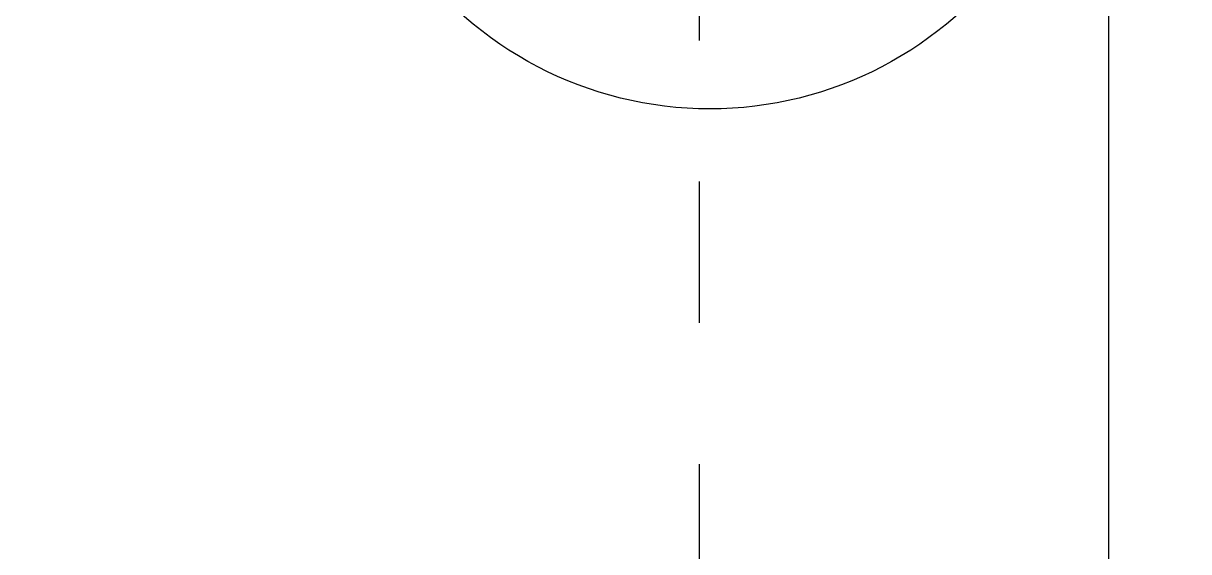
# Model space of a CAD drawing. Extents: x -36 to 1116, y 36 to 900.
# Drawn here: x 151.4 to 176.14, y 516.86 to 528.08 of the extents above; entities that cross this region are included whole.
import ezdxf

# ---------------------------------------------------------------- set-up
doc = ezdxf.new("R2010")
doc.units = 0
doc.header["$LTSCALE"] = 12
doc.header["$MEASUREMENT"] = 0
doc.linetypes.add('CENTER', pattern=[2, 1.25, -0.25, 0.25, -0.25])
for name, color, linetype in [('CENTER', 6, 'CENTER'), ('COVER', 3, 'CONTINUOUS'), ('DIM', 1, 'CONTINUOUS')]:
    doc.layers.add(name, color=color, linetype=linetype)

msp = doc.modelspace()

# ---------------------------------------------------------------- linework, layer by layer
at = {"layer": 'CENTER'}
msp.add_line((165.75062, 590.71933), (165.75062, 234.38669), dxfattribs=at)
at = {"layer": 'COVER'}
msp.add_line((174.44187, 549.57948), (174.44187, 436.95748), dxfattribs=at)
at = {"layer": 'DIM'}
msp.add_lwpolyline([(145.44374, 554.69236, -0.52056705), (143.4988, 567.65095, -0.52056705), (143.4988, 567.65095, -0.52056705), (151.49467, 578.2338, -0.52056705), (151.49467, 578.2338, -0.52056705), (164.02875, 583.20126, -0.52056705), (164.02875, 583.20126, -0.52056705), (179.8044, 584.92907, -0.52056705), (179.8044, 584.92907, -0.52056705), (191.47406, 579.0977, -0.52056705), (191.47406, 579.0977, -0.52056705), (187.36807, 566.13912, -0.52056705), (187.36807, 566.13912, -0.52056705), (182.39766, 553.82846, -0.52056705), (182.39766, 553.82846, -0.52056705), (177.64335, 541.73377, -0.52056705), (177.64335, 541.73377, -0.52056705), (172.45684, 529.63909, -0.52056705), (172.45684, 529.63909, -0.52056705), (159.49055, 529.63909, -0.52056705), (159.49055, 529.63909, -0.52056705), (152.5752, 542.16573, -0.52056705), (152.5752, 542.16573, -0.52056705)], format="xyb", close=True, dxfattribs=at)

doc.saveas('drawing.dxf')
